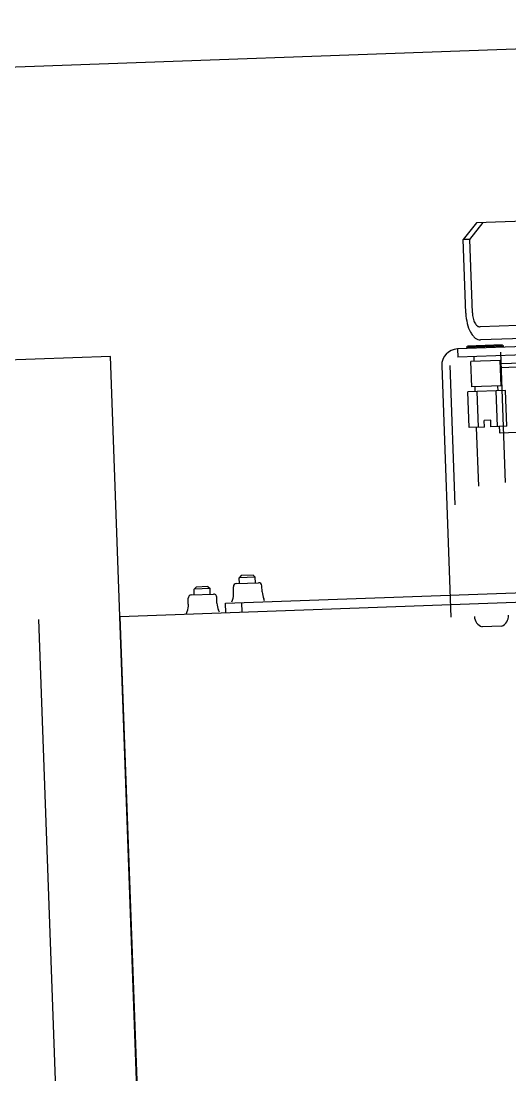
# Model space of a CAD drawing. Header units: millimetres. Extents: x 8884 to 18446, y 10737 to 16556.
# Drawn here: x 11173.5 to 11181, y 15449.97 to 15466.16 of the extents above; entities that cross this region are included whole.
import ezdxf

# ---------------------------------------------------------------- set-up
doc = ezdxf.new("R2010")
doc.units = ezdxf.units.MM
doc.layers.add('05_CONCRETE', color=2, linetype='Continuous')
doc.layers.add('ZMATERIEL', color=7, linetype='Continuous')

msp = doc.modelspace()

# ---------------------------------------------------------------- linework, layer by layer
at = {"color": 252, "linetype": 'Continuous'}
for p, q in [((11180.491, 15463.06, 84.487), (11180.284, 15462.802, 84.487)), ((11180.385, 15462.806, 84.487), (11180.592, 15463.064, 84.487)), ((11181.501, 15463.096, 84.487), (11180.491, 15463.06, 84.487)), ((11180.385, 15462.806, 84.487), (11180.284, 15462.802, 84.487)), ((11180.325, 15461.673, 84.487), (11180.284, 15462.802, 84.487)), ((11180.426, 15461.677, 84.487), (11180.385, 15462.806, 84.487)), ((11181.13, 15461.482, 84.487), (11180.545, 15461.461, 84.487)), ((11184.023, 15461.386, 84.487), (11180.552, 15461.261, 84.487)), ((11182.345, 15461.2, 84.487), (11180.197, 15461.123, 84.487)), ((11180.35, 15461.171, 84.487), (11180.89, 15461.19, 84.487)), ((11180.197, 15461.123, 84.487), (11180.201, 15460.998, 84.487)), ((11182.35, 15461.075, 84.487), (11180.201, 15460.998, 84.487)), ((11180.91, 15461.171, 84.487), (11180.331, 15461.15, 84.487)), ((11180.331, 15461.148, 84.487), (11180.911, 15461.169, 84.487)), ((11180.331, 15461.15, 84.487), (11180.331, 15461.148, 84.487)), ((11180.859, 15461.072, 84.487), (11180.931, 15459.073, 84.487)), ((11180.91, 15461.171, 84.487), (11180.911, 15461.169, 84.487)), ((11179.956, 15460.864, 84.487), (11180.095, 15457, 84.487)), ((11180.081, 15460.869, 84.487), (11180.158, 15458.728, 84.487)), ((11180.854, 15460.947, 84.487), (11180.404, 15460.93, 84.487)), ((11180.418, 15460.538, 84.487), (11180.404, 15460.93, 84.487)), ((11180.454, 15460.932, 84.487), (11180.451, 15461.007, 84.487)), ((11180.868, 15460.554, 84.487), (11180.854, 15460.947, 84.487)), ((11180.855, 15460.897, 84.487), (11182.354, 15460.951, 84.487)), ((11182.357, 15460.886, 84.487), (11180.858, 15460.832, 84.487)), ((11180.868, 15460.554, 84.487), (11180.418, 15460.538, 84.487)), ((11180.47, 15460.468, 84.487), (11180.468, 15460.54, 84.487)), ((11180.82, 15460.48, 84.487), (11180.818, 15460.553, 84.487)), ((11180.934, 15460.484, 84.487), (11180.357, 15460.463, 84.487)), ((11180.377, 15459.914, 84.487), (11180.357, 15460.463, 84.487)), ((11180.521, 15459.919, 84.487), (11180.501, 15460.469, 84.487)), ((11180.809, 15459.929, 84.487), (11180.79, 15460.479, 84.487)), ((11180.954, 15459.935, 84.487), (11180.934, 15460.484, 84.487)), ((11180.61, 15459.922, 84.487), (11180.377, 15459.914, 84.487)), ((11180.523, 15459.016, 84.487), (11180.49, 15459.918, 84.487)), ((11180.707, 15460.026, 84.487), (11180.607, 15460.022, 84.487)), ((11180.61, 15459.922, 84.487), (11180.607, 15460.022, 84.487)), ((11180.71, 15459.926, 84.487), (11180.707, 15460.026, 84.487)), ((11180.954, 15459.935, 84.487), (11180.71, 15459.926, 84.487)), ((11181.593, 15459.858, 84.487), (11180.85, 15459.831, 84.487)), ((11176.878, 15457.64, 84.487), (11176.848, 15457.608, 84.487)), ((11177.093, 15457.617, 84.487), (11176.848, 15457.608, 84.487)), ((11177.061, 15457.647, 84.487), (11176.878, 15457.64, 84.487)), ((11177.061, 15457.647, 84.487), (11177.093, 15457.617, 84.487)), ((11177.096, 15457.529, 84.487), (11177.093, 15457.617, 84.487)), ((11176.184, 15457.465, 84.487), (11176.154, 15457.433, 84.487)), ((11176.367, 15457.472, 84.487), (11176.184, 15457.465, 84.487)), ((11176.367, 15457.472, 84.487), (11176.399, 15457.442, 84.487)), ((11176.759, 15457.375, 84.487), (11176.756, 15457.467, 84.487)), ((11176.804, 15457.518, 84.487), (11177.144, 15457.531, 84.487)), ((11176.852, 15457.52, 84.487), (11176.848, 15457.608, 84.487)), ((11177.199, 15457.39, 84.487), (11177.195, 15457.482, 84.487)), ((11176.065, 15457.2, 84.487), (11176.062, 15457.292, 84.487)), ((11176.11, 15457.343, 84.487), (11176.449, 15457.356, 84.487)), ((11176.399, 15457.442, 84.487), (11176.154, 15457.433, 84.487)), ((11176.157, 15457.345, 84.487), (11176.154, 15457.433, 84.487)), ((11176.402, 15457.354, 84.487), (11176.399, 15457.442, 84.487)), ((11176.505, 15457.215, 84.487), (11176.501, 15457.307, 84.487)), ((11176.635, 15457.218, 84.487), (11182.396, 15457.425, 84.487)), ((11182.401, 15457.275, 84.487), (11175.016, 15457.009, 84.487)), ((11176.64, 15457.068, 84.487), (11176.635, 15457.218, 84.487)), ((11176.732, 15457.235, 84.487), (11176.743, 15457.265, 84.487)), ((11176.89, 15457.077, 84.487), (11176.885, 15457.227, 84.487)), ((11177.236, 15457.253, 84.487), (11177.223, 15457.282, 84.487)), ((11177.981, 15374.563, 84.487), (11175.016, 15457.009, 84.487)), ((11175.016, 15457.009, 84.487), (11177.981, 15374.563, 84.487)), ((11176.038, 15457.06, 84.487), (11176.049, 15457.09, 84.487)), ((11176.542, 15457.078, 84.487), (11176.529, 15457.107, 84.487)), ((11180.875, 15456.863, 84.487), (11180.576, 15456.852, 84.487))]:
    msp.add_line(p, q, dxfattribs=at)
for centre, radius, start, end in [((11180.206, 15460.873, 84.487), 0.25, 92.0597, 182.0597), ((11176.806, 15457.468, 84.487), 0.05, 92.0597, 182.0597), ((11177.145, 15457.481, 84.487), 0.05, 2.0597, 92.0597), ((11176.112, 15457.293, 84.487), 0.05, 92.0597, 182.0597), ((11176.451, 15457.306, 84.487), 0.05, 2.0597, 92.0597), ((11176.46, 15457.364, 84.487), 0.3, 340.7228, 2.0597), ((11177.499, 15457.401, 84.487), 0.3, 182.0597, 203.3965), ((11175.766, 15457.189, 84.487), 0.3, 340.7228, 2.0597), ((11176.804, 15457.226, 84.487), 0.3, 182.0597, 203.3965), ((11180.634, 15457.019, 84.487), 0.177, 182.0597, 250.6334), ((11180.805, 15457.025, 84.487), 0.177, 293.4859, 2.0597)]:
    msp.add_arc(centre, radius, start, end, dxfattribs=at)
at = {"color": 252, "linetype": 'Continuous', "extrusion": (0, 0, -1)}
msp.add_ellipse((11186.006, 15460.266, 84.487), major_axis=(-0.216, 5.17), ratio=1, start_param=-1.613314, end_param=-1.593976, dxfattribs=at)
at = {"color": 252, "linetype": 'Continuous', "start_tangent": (0.03594, -0.999354), "end_tangent": (0.999354, 0.03594)}
for points in [[(11180.325, 15461.673, 84.487), (11180.347, 15461.513, 84.487), (11180.398, 15461.379, 84.487), (11180.432, 15461.328, 84.487), (11180.47, 15461.29, 84.487), (11180.51, 15461.268, 84.487), (11180.552, 15461.261, 84.487)], [(11180.426, 15461.677, 84.487), (11180.437, 15461.593, 84.487), (11180.464, 15461.522, 84.487), (11180.502, 15461.476, 84.487), (11180.545, 15461.461, 84.487)]]:
    msp.add_spline(points, degree=3, dxfattribs=at)
at = {"layer": '05_CONCRETE'}
msp.add_line((11171.993, 15465.406, 84.487), (11266.932, 15468.82, 84.487), dxfattribs=at)
at = {"layer": 'ZMATERIEL', "color": 252}
for p, q in [((11174.872, 15461.007, 84.487), (11169.926, 15460.829, 84.487)), ((11178.197, 15368.566, 84.487), (11174.872, 15461.007, 84.487)), ((11173.767, 15456.964, 84.487), (11176.732, 15374.518, 84.487))]:
    msp.add_line(p, q, dxfattribs=at)

doc.saveas('drawing.dxf')
